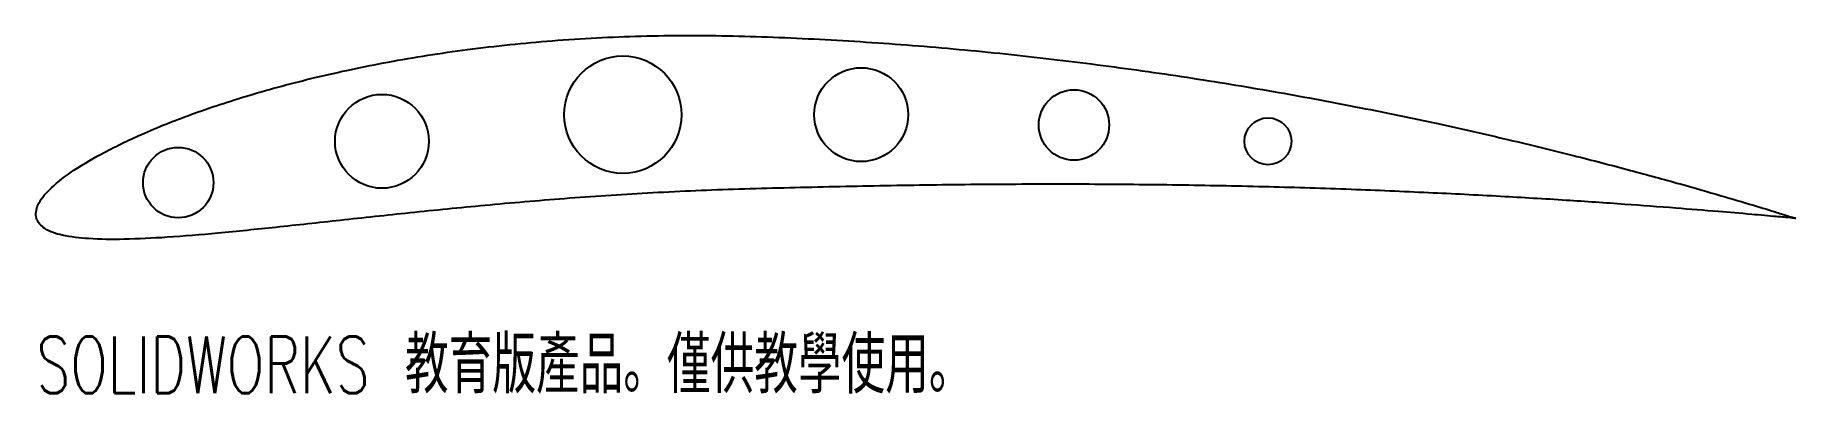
# Model space of a CAD drawing. Header units: millimetres. Extents: x 0 to 150, y -15 to 16.
import ezdxf

# ---------------------------------------------------------------- set-up
doc = ezdxf.new("R2010")
doc.units = ezdxf.units.MM
doc.styles.add('SLDTEXTSTYLE0', font='TXT', dxfattribs={"width": 0.7, "bigfont": 'bigfont'})

msp = doc.modelspace()

# ---------------------------------------------------------------- linework, layer by layer
at = {"color": 7, "linetype": 'Continuous', "lineweight": 25}
for centre, radius in [((50, 8.83), 5), ((70.32, 8.83), 4), ((29.46, 6.56), 4), ((88.46, 7.95), 3), ((105, 6.56), 2), ((12.09, 3.04), 3)]:
    msp.add_circle(centre, radius, dxfattribs=at)
msp.add_open_spline([(150, 0), (150, 0.01), (149.13, 0.25), (148.26, 0.56), (146.09, 1.2), (143.42, 2), (139.9, 3.01), (135.71, 4.15), (130.84, 5.42), (125.36, 6.75), (119.32, 8.12), (112.78, 9.47), (105.81, 10.77), (98.49, 11.98), (90.89, 13.06), (83.1, 13.99), (75.2, 14.73), (67.29, 15.26), (59.4, 15.59), (51.63, 15.6), (44.08, 15.2), (36.88, 14.45), (30.13, 13.4), (23.91, 12.08), (18.3, 10.58), (13.36, 8.96), (9.15, 7.29), (5.71, 5.63), (3.05, 4.07), (1.21, 2.61), (0.09, 1.34), (-0.18, -0.05), (0.8, -1.07), (2.41, -1.53), (4.7, -1.8), (7.69, -1.81), (11.36, -1.63), (15.68, -1.26), (20.59, -0.76), (26.05, -0.16), (31.99, 0.48), (38.37, 1.12), (45.12, 1.7), (52.18, 2.17), (59.53, 2.49), (67.1, 2.66), (74.81, 2.82), (82.54, 2.9), (90.2, 2.91), (97.71, 2.83), (104.99, 2.69), (111.96, 2.47), (118.54, 2.19), (124.66, 1.88), (130.23, 1.55), (135.22, 1.21), (139.52, 0.89), (143.16, 0.59), (145.93, 0.37), (148.18, 0.15), (149.11, 0.1), (150, -0.01), (150, 0)], degree=3, knots=[0, 0, 0, 0, 0.001375, 0.005484, 0.012273, 0.021682, 0.033581, 0.047831, 0.064306, 0.082777, 0.103064, 0.124929, 0.148149, 0.172445, 0.197572, 0.223269, 0.249228, 0.275186, 0.300901, 0.326463, 0.351222, 0.374906, 0.39727, 0.418072, 0.43708, 0.454093, 0.46892, 0.481392, 0.491447, 0.499024, 0.504294, 0.507922, 0.51154, 0.516781, 0.524216, 0.533992, 0.546034, 0.56022, 0.576403, 0.594371, 0.613951, 0.634917, 0.657089, 0.68023, 0.704175, 0.72909, 0.754354, 0.779668, 0.80476, 0.829359, 0.853209, 0.876041, 0.897604, 0.917662, 0.93597, 0.95231, 0.966503, 0.97835, 0.987731, 0.994511, 0.998634, 1, 1, 1, 1], dxfattribs=at)

# ---------------------------------------------------------------- texts
at = {"color": 7, "linetype": 'Continuous', "insert": (-0.01, -10.07), "char_height": 4.83362, "attachment_point": 1, "style": 'SLDTEXTSTYLE0'}
msp.add_mtext('SOLIDWORKS \\M+18BB3\\M+188E7\\M+194C5產\\M+19569\\M+18142\\M+18BCD\\M+18B9F\\M+18BB3\\M+19B7B\\M+18E67\\M+19770\\M+18142', dxfattribs=at)

doc.saveas('drawing.dxf')
